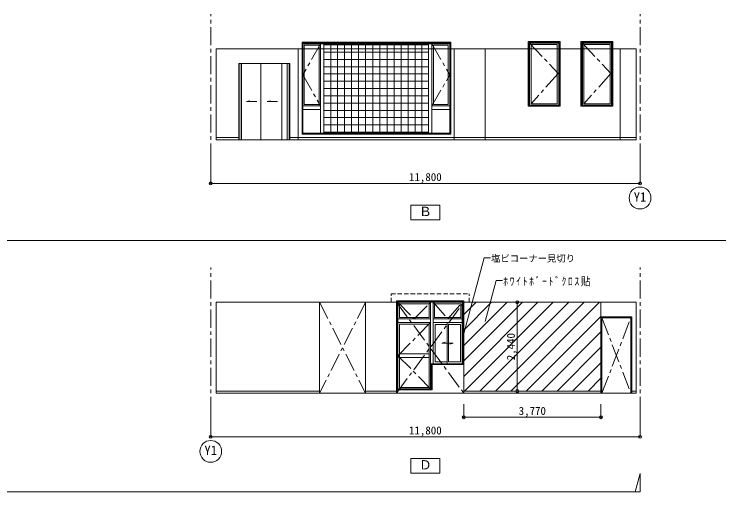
# Model space of a CAD drawing. Units: millimetres at full size, sheet at 1:100. Extents: x -20100 to 18263, y -13558 to 13413.
# Drawn here: x -3289 to 16268, y -13558 to -428 of the extents above; entities that cross this region are included whole.
import ezdxf
from ezdxf.enums import TextEntityAlignment as Align

# ---------------------------------------------------------------- set-up
doc = ezdxf.new("R2010")
doc.units = ezdxf.units.MM
doc.header["$LTSCALE"] = 100
doc.header["$PDMODE"] = 32
doc.header["$PDSIZE"] = 80
doc.linetypes.add('CHAIN1', pattern=[8, 5, -1, 1, -1])
doc.linetypes.add('DASHED1', pattern=[1.8, 1.2, -0.6])
for name, color, linetype, lineweight in [('A-3_仕上(断面)', 3, 'Continuous', 18), ('A-5_建具', 4, 'Continuous', 9), ('A-D_寸法', 7, 'Continuous', 13), ('A-F_補助線', 4, 'CHAIN1', 9)]:
    doc.layers.add(name, color=color, linetype=linetype, lineweight=lineweight)
doc.styles.add('ＭＳ ゴシック', font='')
doc.styles.get('ＭＳ ゴシック').set_extended_font_data('MS Gothic')

msp = doc.modelspace()

# ---------------------------------------------------------------- linework, layer by layer
at = {"layer": 'A-3_仕上(断面)'}
for p, q in [((2256.9, -3880.8), (2256.9, -1380.8)), ((2256.9, -1380.8), (13806.9, -1380.8)), ((13806.9, -3880.8), (13806.9, -1380.8)), ((2256.9, -3880.8), (13806.9, -3880.8)), ((2256.9, -8347.3), (13806.9, -8347.3)), ((2256.9, -10847.3), (2256.9, -8347.3)), ((13806.9, -10847.3), (13806.9, -8347.3)), ((2256.9, -10847.3), (13806.9, -10847.3))]:
    msp.add_line(p, q, dxfattribs=at)
at = {"layer": 'A-3_仕上(断面)', "color": 7, "lineweight": 13}
for p, q in [((4516.9, -3880.8), (4516.9, -1380.8)), ((8806.9, -3880.8), (8806.9, -1380.8)), ((9656.9, -3880.8), (9656.9, -1380.8)), ((13366.9, -3880.8), (13366.9, -1380.8)), ((5104.4, -10847.3), (5104.4, -8347.3)), ((6366.9, -10847.3), (6366.9, -8347.3)), ((7216.9, -10847.3), (7216.9, -8347.3)), ((7216.9, -10847.3), (7216.9, -8347.3)), ((7226.9, -10847.3), (7226.9, -8347.3))]:
    msp.add_line(p, q, dxfattribs=at)
msp.add_lwpolyline([(9066.9, -10847.3), (9066.9, -10740.7), (9066.9, -8347.3)], dxfattribs=at)
at = {"layer": 'A-5_建具'}
for p, q in [((4622.5, -1200.8), (8707, -1200.8)), ((4622.5, -3725.8), (4622.5, -1200.8)), ((4642.8, -1225.8), (8681, -1225.8)), ((4642.8, -3700.8), (4642.8, -1225.8)), ((4642.8, -1240.8), (8681, -1240.8)), ((4682.8, -1280.8), (5092.6, -1280.8)), ((4682.8, -2910.8), (4682.8, -1280.8)), ((5132.6, -3700.8), (5132.6, -1240.8)), ((5223.7, -1270.8), (8100.1, -1270.8)), ((5411.5, -3670.8), (5411.5, -1270.8)), ((5597, -3670.8), (5597, -1270.8)), ((5785.3, -3670.8), (5785.3, -1270.8)), ((5977, -3670.8), (5977, -1270.8)), ((6171, -3670.8), (6171, -1270.8)), ((6363.1, -3670.8), (6363.1, -1270.8)), ((6563.4, -3670.8), (6563.4, -1270.8)), ((6760.4, -3670.8), (6760.4, -1270.8)), ((6957.1, -3670.8), (6957.1, -1270.8)), ((7152.8, -3670.8), (7152.8, -1270.8)), ((7346.8, -3670.8), (7346.8, -1270.8)), ((7535.5, -3670.8), (7535.5, -1270.8)), ((7726.4, -3670.8), (7726.4, -1270.8)), ((7912.3, -3670.8), (7912.3, -1270.8)), ((8100.1, -3700.8), (8100.1, -1240.8)), ((8191.2, -3700.8), (8191.2, -1240.8)), ((8231.2, -1280.8), (8641, -1280.8)), ((8231.2, -2910.8), (8231.2, -1280.8)), ((8641, -2910.8), (8641, -1280.8)), ((8681, -3700.8), (8681, -1225.8)), ((8707, -3725.8), (8707, -1200.8)), ((11716.9, -1180.8), (10836.9, -1180.8)), ((11691.9, -1205.8), (10861.9, -1205.8)), ((10861.9, -2930.8), (10861.9, -1205.8)), ((11676.9, -1220.8), (10876.9, -1220.8)), ((10876.9, -2930.8), (10876.9, -1220.8)), ((11636.9, -1260.8), (10916.9, -1260.8)), ((10916.9, -2890.8), (10916.9, -1260.8)), ((11636.9, -2890.8), (11636.9, -1260.8)), ((11676.9, -2930.8), (11676.9, -1220.8)), ((11691.9, -2930.8), (11691.9, -1205.8)), ((11716.9, -2955.8), (11716.9, -1180.8)), ((13166.9, -1180.8), (12286.9, -1180.8)), ((13141.9, -1205.8), (12311.9, -1205.8)), ((12311.9, -2930.8), (12311.9, -1205.8)), ((13126.9, -1220.8), (12326.9, -1220.8)), ((12326.9, -2930.8), (12326.9, -1220.8)), ((13086.9, -1260.8), (12366.9, -1260.8)), ((12366.9, -2890.8), (12366.9, -1260.8)), ((13086.9, -2890.8), (13086.9, -1260.8)), ((13126.9, -2930.8), (13126.9, -1220.8)), ((13141.9, -2930.8), (13141.9, -1205.8)), ((13166.9, -2955.8), (13166.9, -1180.8)), ((5223.7, -1470.8), (8100.1, -1470.8)), ((5223.7, -1670.8), (8100.1, -1670.8)), ((2897, -3880.8), (2897, -1780.8)), ((2951.9, -3880.8), (2951.9, -1780.8)), ((2961.9, -3880.8), (2961.9, -1780.8)), ((3493.3, -3880.8), (3493.3, -1780.8)), ((4061.9, -3880.8), (4061.9, -1780.8)), ((4211.9, -3880.8), (4211.9, -1780.8)), ((4264.1, -3880.8), (4264.1, -1780.8)), ((4281.8, -3880.8), (4281.8, -1780.8)), ((5223.7, -1870.8), (8100.1, -1870.8)), ((5223.7, -2070.8), (8100.1, -2070.8)), ((5223.7, -2270.8), (8100.1, -2270.8)), ((5223.7, -2470.8), (8100.1, -2470.8)), ((5223.7, -2670.8), (8100.1, -2670.8)), ((3093.5, -2830.8), (3190.1, -2804.9)), ((3093.5, -2830.8), (3377.2, -2830.8)), ((3659.6, -2830.8), (3756.2, -2804.9)), ((3659.6, -2830.8), (3943.3, -2830.8)), ((5223.7, -2870.8), (8100.1, -2870.8)), ((8231.2, -2910.8), (8641, -2910.8)), ((11691.9, -2930.8), (10861.9, -2930.8)), ((11636.9, -2890.8), (10916.9, -2890.8)), ((13141.9, -2930.8), (12311.9, -2930.8)), ((13086.9, -2890.8), (12366.9, -2890.8)), ((4642.8, -2950.8), (5132.6, -2950.8)), ((4642.8, -3050.8), (5132.6, -3050.8)), ((5223.7, -3070.8), (8100.1, -3070.8)), ((8191.2, -2950.8), (8681, -2950.8)), ((8191.2, -3050.8), (8681, -3050.8)), ((5223.7, -3270.8), (8100.1, -3270.8)), ((5223.7, -3470.8), (8100.1, -3470.8)), ((4642.8, -3700.8), (8681, -3700.8)), ((5223.7, -3670.8), (8100.1, -3670.8)), ((2256.9, -3820.8), (2882, -3820.8)), ((4281.8, -3820.8), (13806.9, -3820.8)), ((4622.5, -3725.8), (8707, -3725.8)), ((9623.6, -7130.1), (9066.9, -9207.9)), ((9803, -7130.1), (9623.6, -7130.1)), ((7241.9, -8332.3), (9041.9, -8332.3)), ((7241.9, -10727.3), (7241.9, -8332.3)), ((7256.9, -10727.3), (7256.9, -8347.3)), ((7296.9, -8387.3), (8116.9, -8387.3)), ((7296.9, -8767.3), (7296.9, -8387.3)), ((8116.9, -8767.3), (8116.9, -8387.3)), ((8156.9, -10727.3), (8156.9, -8332.3)), ((8226.9, -10037.3), (8226.9, -8332.3)), ((8266.9, -8387.3), (8986.9, -8387.3)), ((8266.9, -8767.3), (8266.9, -8387.3)), ((8986.9, -8767.3), (8986.9, -8387.3)), ((9026.9, -10037.3), (9026.9, -8347.3)), ((9066.9, -8347.3), (9066.9, -8307.3)), ((7296.9, -8767.3), (8116.9, -8767.3)), ((8266.9, -8767.3), (8986.9, -8767.3)), ((12836.9, -8747.3), (13686.9, -8747.3)), ((12836.9, -10847.3), (12836.9, -8747.3)), ((12861.9, -8772.3), (13661.9, -8772.3)), ((12861.9, -10847.3), (12861.9, -8772.3)), ((13661.9, -10847.3), (13661.9, -8772.3)), ((13686.9, -10847.3), (13686.9, -8747.3)), ((7256.9, -8807.3), (8156.9, -8807.3)), ((7256.9, -8907.3), (8156.9, -8907.3)), ((7296.9, -8947.3), (8116.9, -8947.3)), ((7296.9, -10687.3), (7296.9, -8947.3)), ((8226.9, -8807.3), (9026.9, -8807.3)), ((8226.9, -8907.3), (9026.9, -8907.3)), ((8276.9, -9987.3), (8276.9, -8957.3)), ((8276.9, -8957.3), (8606.9, -8957.3)), ((8606.9, -8907.3), (8606.9, -10037.3)), ((8646.9, -8957.3), (8976.9, -8957.3)), ((8646.9, -8957.3), (8646.9, -9987.3)), ((8976.9, -9987.3), (8976.9, -8957.3)), ((8460.8, -9472.3), (8557.4, -9446.5)), ((8460.8, -9472.3), (8777.6, -9472.3)), ((8777.6, -9472.3), (8681.1, -9498.2)), ((7296.9, -9767.3), (8116.9, -9767.3)), ((7296.9, -9867.3), (8116.9, -9867.3)), ((8171.9, -10727.3), (8171.9, -10037.3)), ((8196.9, -10062.3), (9066.9, -10062.3)), ((8196.9, -10752.3), (8196.9, -10062.3)), ((8276.9, -9987.3), (8606.9, -9987.3)), ((8646.9, -9987.3), (8976.9, -9987.3)), ((7216.9, -10752.3), (8196.9, -10752.3)), ((7241.9, -10727.3), (8171.9, -10727.3)), ((2256.9, -10787.3), (5104.4, -10787.3)), ((6366.9, -10787.3), (7216.9, -10787.3)), ((9066.9, -10787.3), (12836.9, -10787.3)), ((13686.9, -10787.3), (13806.9, -10787.3))]:
    msp.add_line(p, q, dxfattribs=at)
at = {"layer": 'A-5_建具', "linetype": 'CHAIN1'}
for p, q in [((8191.2, -1240.8), (8681, -2095.8)), ((8191.2, -2950.8), (8681, -2095.8)), ((5104.4, -8347.3), (6366.9, -10847.3)), ((6366.9, -8347.3), (5104.4, -10847.3)), ((7216.9, -8347.3), (9066.9, -10847.3)), ((7216.9, -10847.3), (9066.9, -8347.3)), ((12861.9, -8772.3), (13661.9, -10847.3)), ((12861.9, -10847.3), (13661.9, -8772.3))]:
    msp.add_line(p, q, dxfattribs=at)
at = {"layer": 'A-5_建具', "linetype": 'DASHED1'}
msp.add_line((9216.9, -8347.3), (9216.9, -8117.3), dxfattribs=at)
at = {"layer": 'A-5_建具', "color": 134, "lineweight": 5}
for p, q in [((9066.9, -10384.8), (11104.4, -8347.3)), ((9066.9, -9960.6), (10680.1, -8347.3)), ((9066.9, -9536.3), (10255.8, -8347.3)), ((9066.9, -9112), (9831.6, -8347.3)), ((9066.9, -8687.8), (9407.3, -8347.3)), ((9088.6, -10787.3), (11528.6, -8347.3)), ((9512.9, -10787.3), (11952.9, -8347.3)), ((9937.2, -10787.3), (12377.2, -8347.3)), ((10361.4, -10787.3), (12801.4, -8347.3)), ((12835.3, -8737.7), (12835.3, -8347.3)), ((11209.9, -10787.3), (12836.9, -9160.4)), ((11634.2, -10787.3), (12836.9, -9584.7)), ((12058.5, -10787.3), (12836.9, -10008.9)), ((12482.7, -10787.3), (12836.9, -10433.2))]:
    msp.add_line(p, q, dxfattribs=at)
at = {"layer": 'A-5_建具', "color": 1, "lineweight": 20}
for p, q in [((10538, -8347.3), (10983.6, -8347.3)), ((10538, -10787.3), (10538, -8347.3)), ((10538, -10787.3), (10983.6, -10787.3)), ((9066.9, -11510), (9066.9, -11151.3)), ((12836.9, -11510), (12836.9, -11151.3)), ((9066.9, -11510), (12836.9, -11510))]:
    msp.add_line(p, q, dxfattribs=at)
at = {"layer": 'A-5_建具', "linetype": 'CHAIN1'}
for points in [[(5132.6, -1240.8), (4642.8, -2095.8), (5132.6, -2950.8)], [(10876.9, -1220.8), (11656.9, -2055.8), (10916.9, -2890.8)], [(12326.9, -1220.8), (13106.9, -2055.8), (12366.9, -2890.8)], [(7256.9, -8347.3), (7706.9, -8807.3), (8156.9, -8347.3)], [(8226.9, -8347.3), (8626.9, -8807.3), (9026.9, -8347.3)], [(8156.9, -8907.3), (7256.9, -9817.3), (8156.9, -10727.3)]]:
    msp.add_lwpolyline(points, dxfattribs=at)
at = {"layer": 'A-5_建具'}
for points in [[(4682.8, -2910.8), (5092.6, -2910.8), (5092.6, -1280.8)], [(5223.7, -3700.8), (5223.7, -3610.6), (5223.7, -1240.8)], [(11716.9, -2955.8), (10836.9, -2955.8), (10836.9, -1180.8)], [(13166.9, -2955.8), (12286.9, -2955.8), (12286.9, -1180.8)], [(2882, -3880.8), (2882, -1780.8), (4281.8, -1780.8)], [(10133.4, -7750.1), (9954, -7750.1), (9651.7, -8878.4)], [(7216.9, -8347.3), (7216.9, -8307.3), (9066.9, -8307.3)], [(8171.9, -10037.3), (9041.9, -10037.3), (9041.9, -8332.3)], [(7296.9, -10687.3), (8116.9, -10687.3), (8116.9, -8947.3)]]:
    msp.add_lwpolyline(points, dxfattribs=at)
at = {"layer": 'A-5_建具', "linetype": 'DASHED1'}
msp.add_lwpolyline([(7066.9, -8347.3), (7066.9, -8117.3), (9216.9, -8117.3)], dxfattribs=at)
at = {"layer": 'A-5_建具', "color": 134, "lineweight": 5}
msp.add_lwpolyline([(10785.7, -10787.3), (12835.3, -8737.7), (12836.9, -8736.1)], dxfattribs=at)
at = {"layer": 'A-5_建具', "color": 1}
for p in [(10538, -8347.3), (10538, -10787.3), (9066.9, -11510), (12836.9, -11510)]:
    msp.add_point(p, dxfattribs=at)
at = {"layer": 'A-D_寸法'}
for p, q in [((2111.9, -5080.8), (2111.9, -4480.8)), ((13911.9, -5080.8), (13911.9, -4480.8)), ((2111.9, -5080.8), (13911.9, -5080.8)), ((-20100, -6652.9), (16268.2, -6652.9)), ((2111.9, -12047.3), (2111.9, -11447.3)), ((13911.9, -12047.3), (13911.9, -11447.3)), ((2111.9, -12047.3), (13911.9, -12047.3)), ((7611.9, -12647.3), (8411.9, -12647.3)), ((7611.9, -13047.3), (7611.9, -12647.3)), ((13911.9, -13057.8), (13777.9, -13557.8)), ((13911.9, -13557.8), (13911.9, -13057.8)), ((-20100, -13557.8), (13911.9, -13557.8))]:
    msp.add_line(p, q, dxfattribs=at)
msp.add_lwpolyline([(7611.9, -6080.8), (8411.9, -6080.8), (8411.9, -5680.8), (7611.9, -5680.8)], close=True, dxfattribs=at)
msp.add_lwpolyline([(8411.9, -12647.3), (8411.9, -13047.3), (7611.9, -13047.3)], dxfattribs=at)
for centre in [(13911.9, -5480.8), (2111.9, -12447.3)]:
    msp.add_circle(centre, 300, dxfattribs=at)
at = {"layer": 'A-D_寸法', "color": 2}
for p in [(2111.9, -5080.8), (13911.9, -5080.8), (2111.9, -12047.3), (13911.9, -12047.3)]:
    msp.add_point(p, dxfattribs=at)
at = {"layer": 'A-F_補助線'}
for p, q in [((2111.9, -4480.8), (2111.9, -428.3)), ((13911.9, -4480.8), (13911.9, -428.3)), ((2111.9, -11447.3), (2111.9, -7394.8)), ((13911.9, -11447.3), (13911.9, -7394.8))]:
    msp.add_line(p, q, dxfattribs=at)

# ---------------------------------------------------------------- texts
at = {"layer": 'A-5_建具', "style": 'ＭＳ ゴシック'}
msp.add_text('塩ビコーナー見切り', height=183.3, dxfattribs=at).set_placement((9816.5, -7289.5), align=Align.BOTTOM_LEFT)
at = {"layer": 'A-5_建具', "color": 1, "style": 'ＭＳ ゴシック'}
msp.add_text('2,440', height=219.9, rotation=90, dxfattribs=at).set_placement((10538, -9942.3), align=Align.BOTTOM_LEFT)
msp.add_text('3,770', height=219.9, dxfattribs=at).set_placement((10576.9, -11510), align=Align.BOTTOM_LEFT)
at = {"layer": 'A-5_建具', "color": 3, "insert": (10152.5, -7907.9), "char_height": 219.9, "attachment_point": 7, "style": 'ＭＳ ゴシック'}
msp.add_mtext('\\T1.36;\\W0.85;ﾎﾜｲﾄﾎﾞｰﾄﾞｸﾛｽ貼', dxfattribs=at)
at = {"layer": 'A-D_寸法', "style": 'ＭＳ ゴシック'}
for p in [(7561.9, -5080.8), (7561.9, -12047.3)]:
    msp.add_text('11,800', height=219.9, dxfattribs=at).set_placement(p, align=Align.BOTTOM_LEFT)
at = {"layer": 'A-D_寸法', "color": 3, "style": 'ＭＳ ゴシック'}
for s, p in [('Y1', (13736.9, -5655.8)), ('Ｂ', (7836.9, -6055.8)), ('Y1', (1936.9, -12622.3)), ('Ｄ', (7836.9, -13022.3))]:
    msp.add_text(s, height=256.6, dxfattribs=at).set_placement(p, align=Align.BOTTOM_LEFT)

doc.saveas('drawing.dxf')
